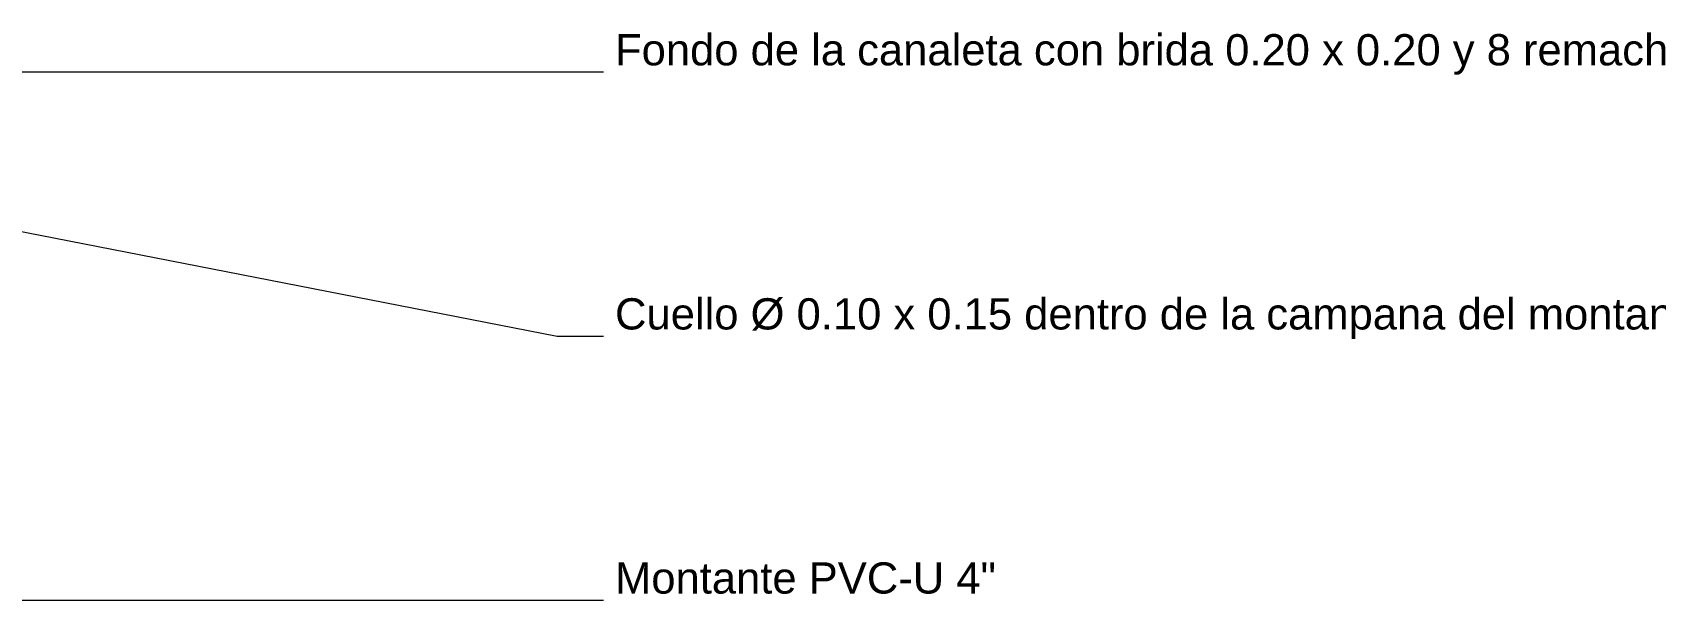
# Model space of a CAD drawing. Header units: metres. Extents: x 0 to 24.2, y -20 to 5.6.
# Drawn here: x 20.703 to 21.406, y 0.722 to 0.967 of the extents above; entities that cross this region are included whole.
import ezdxf

# ---------------------------------------------------------------- set-up
doc = ezdxf.new("R2010")
doc.units = ezdxf.units.M
doc.header["$LTSCALE"] = 0.25
doc.layers.add('LLAMADAS', color=30, linetype='CONTINUOUS', lineweight=18)
doc.layers.add('TEXTOS', color=7, linetype='CONTINUOUS')
doc.styles.get("Standard").update_dxf_attribs({"font": 'arial.ttf'})

msp = doc.modelspace()

# ---------------------------------------------------------------- linework, layer by layer
at = {"layer": 'LLAMADAS'}
for p, q in [((20.93, 0.95), (20.55, 0.95)), ((20.95, 0.95), (20.93, 0.95)), ((20.93, 0.83575), (20.4201, 0.935)), ((20.95, 0.83575), (20.93, 0.83575)), ((20.93, 0.7215), (20.41403, 0.7215)), ((20.95, 0.7215), (20.93, 0.7215))]:
    msp.add_line(p, q, dxfattribs=at)

# ---------------------------------------------------------------- texts
at = {"layer": 'TEXTOS'}
for s, p in [('Fondo de la canaleta con brida 0.20 x 0.20 y 8 remaches', (20.955, 0.953)), ('Cuello Ø 0.10 x 0.15 dentro de la campana del montante', (20.955, 0.83875)), ('Montante PVC-U 4"', (20.955, 0.7245))]:
    msp.add_text(s, height=0.0135, dxfattribs=at).set_placement(p)

doc.saveas('drawing.dxf')
